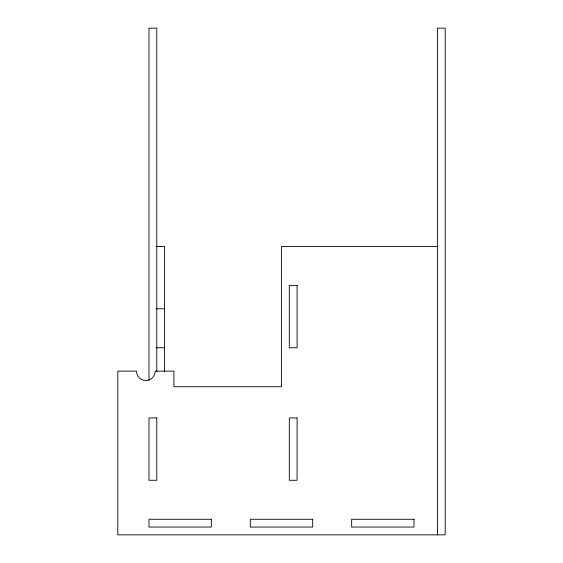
<?xml version="1.0" encoding="UTF-8"?>
<svg xmlns="http://www.w3.org/2000/svg" width="563" height="563" viewBox="0 0 563 563"><rect width="100%" height="100%" fill="white"/><g stroke="black" fill="none" stroke-linecap="round" stroke-linejoin="round"><path stroke-width="0.84" d="M155.909 246.418L164.572 246.418L164.572 371.474M437.409 246.418L281.5 246.418L281.5 386.739L173.925 386.739L173.925 371.144L155.212 371.144A9.353 9.353 0 0 1 145.859 380.504A9.353 9.353 0 0 1 136.506 371.144L117.794 371.144L117.794 534.85L445.206 534.85L445.206 28.15L437.409 28.15L437.409 534.85M155.909 308.784L164.572 308.784M155.909 347.758L164.572 347.758M156.774 371.439L156.774 28.15L148.977 28.15L148.977 380.37M297.088 285.399L289.298 285.399L289.298 347.758L297.088 347.758L297.088 285.399M156.774 417.922L148.977 417.922L148.977 480.281L156.774 480.281L156.774 417.922M297.088 417.922L289.298 417.922L289.298 480.281L297.088 480.281L297.088 417.922M211.343 519.262L148.977 519.262L148.977 527.052L211.343 527.052L211.343 519.262M312.683 519.262L250.317 519.262L250.317 527.052L312.683 527.052L312.683 519.262M414.023 519.262L351.657 519.262L351.657 527.052L414.023 527.052L414.023 519.262"/></g></svg>
